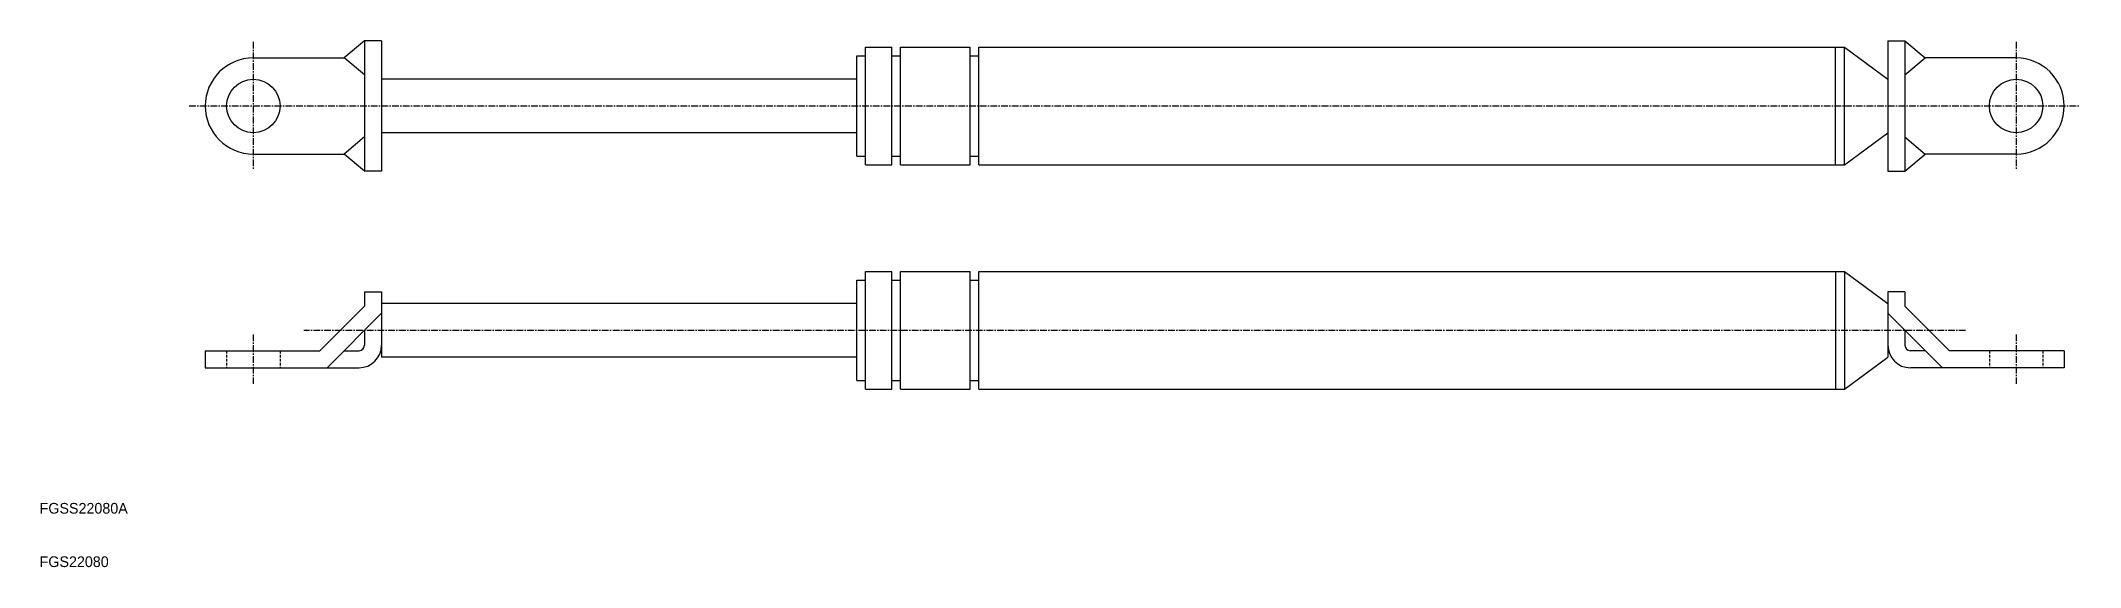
# Model space of a CAD drawing. Extents: x 10 to 392, y 10 to 108.
import ezdxf

# ---------------------------------------------------------------- set-up
doc = ezdxf.new("R2010")
doc.units = 0
doc.linetypes.add('CENTER', pattern=[2, 1.25, -0.25, 0.25, -0.25])
doc.linetypes.add('DASHED', pattern=[0.75, 0.5, -0.25])
doc.layers.get('0').update_dxf_attribs({"linetype": 'CONTINUOUS'})
doc.layers.add('CENTER', color=1, linetype='CENTER')

msp = doc.modelspace()

# ---------------------------------------------------------------- linework, layer by layer
at = {"color": 7, "linetype": 'CONTINUOUS'}
for p, q in [((70.8, 108.5), (67, 105.3)), ((70.8, 108.5), (70.8, 84.1)), ((74, 108.5), (70.8, 108.5)), ((74, 108.5), (74, 84.1)), ((164.63, 85.3), (164.63, 107.3)), ((164.63, 107.3), (169.52, 107.3)), ((169.52, 85.3), (169.52, 107.3)), ((171.15, 85.3), (171.15, 107.3)), ((171.15, 107.3), (184.19, 107.3)), ((184.19, 85.3), (184.19, 107.3)), ((185.82, 107.3), (347.85, 107.3)), ((185.82, 85.3), (185.82, 107.3)), ((346.22, 85.3), (346.22, 107.3)), ((347.85, 107.3), (356, 101.3)), ((347.85, 85.3), (347.85, 107.3)), ((356, 108.5), (356, 84.1)), ((356, 108.5), (359.2, 108.5)), ((359.2, 108.5), (359.2, 84.1)), ((359.2, 108.5), (363, 105.3)), ((50, 105.3), (67, 105.3)), ((70.8, 102.1), (67, 105.3)), ((163, 86.93), (163, 105.67)), ((163, 105.67), (164.63, 105.67)), ((169.52, 105.67), (171.15, 105.67)), ((184.19, 105.67), (185.82, 105.67)), ((359.2, 102.1), (363, 105.3)), ((380, 105.3), (363, 105.3)), ((163, 101.3), (74, 101.3)), ((70.8, 90.5), (67, 87.3)), ((163, 91.3), (74, 91.3)), ((347.85, 85.3), (356, 91.3)), ((359.2, 90.5), (363, 87.3)), ((50, 87.3), (67, 87.3)), ((70.8, 84.1), (67, 87.3)), ((74, 84.1), (70.8, 84.1)), ((163, 86.93), (164.63, 86.93)), ((164.63, 85.3), (169.52, 85.3)), ((169.52, 86.93), (171.15, 86.93)), ((171.15, 85.3), (184.19, 85.3)), ((184.19, 86.93), (185.82, 86.93)), ((185.82, 85.3), (347.85, 85.3)), ((356, 84.1), (359.2, 84.1)), ((359.2, 84.1), (363, 87.3)), ((380, 87.3), (363, 87.3)), ((164.63, 43.3), (164.63, 65.3)), ((164.63, 65.3), (169.52, 65.3)), ((169.52, 43.3), (169.52, 65.3)), ((171.15, 43.3), (171.15, 65.3)), ((171.15, 65.3), (184.19, 65.3)), ((184.19, 43.3), (184.19, 65.3)), ((185.82, 65.3), (347.85, 65.3)), ((185.82, 43.3), (185.82, 65.3)), ((346.22, 65.3), (346.22, 43.3)), ((347.85, 65.3), (347.85, 43.3)), ((347.85, 65.3), (356, 59.3)), ((70.8, 61.5), (70.8, 58.825483)), ((70.8, 61.5), (74, 61.5)), ((74, 61.5), (74, 49.3)), ((163, 44.93), (163, 63.67)), ((163, 63.67), (164.63, 63.67)), ((169.52, 63.67), (171.15, 63.67)), ((184.19, 63.67), (185.82, 63.67)), ((356, 61.5), (356, 49.3)), ((359.2, 61.5), (356, 61.5)), ((359.2, 61.5), (359.2, 58.825483)), ((70.8, 58.825483), (62.474517, 50.5)), ((74, 57.5), (63.8, 47.3)), ((163, 59.3), (74, 59.3)), ((356, 57.5), (366.2, 47.3)), ((359.2, 58.825483), (367.525483, 50.5)), ((70.8, 54.3), (70.8, 51.5)), ((359.2, 54.3), (359.2, 51.5)), ((41, 50.5), (62.474517, 50.5)), ((41, 50.5), (41, 47.3)), ((67, 50.5), (69.8, 50.5)), ((363, 50.5), (360.2, 50.5)), ((389, 50.5), (367.525483, 50.5)), ((389, 50.5), (389, 47.3)), ((41, 47.3), (69.8, 47.3)), ((163, 49.3), (74, 49.3)), ((347.85, 43.3), (356, 49.3)), ((389, 47.3), (360.2, 47.3)), ((163, 44.93), (164.63, 44.93)), ((164.63, 43.3), (169.52, 43.3)), ((169.52, 44.93), (171.15, 44.93)), ((171.15, 43.3), (184.19, 43.3)), ((184.19, 44.93), (185.82, 44.93)), ((185.82, 43.3), (347.85, 43.3))]:
    msp.add_line(p, q, dxfattribs=at)
at = {"color": 3, "linetype": 'DASHED'}
for p, q in [((45, 50.5), (45, 47.3)), ((55, 50.5), (55, 47.3)), ((375, 50.5), (375, 47.3)), ((385, 50.5), (385, 47.3))]:
    msp.add_line(p, q, dxfattribs=at)
at = {"color": 7, "linetype": 'CONTINUOUS'}
for centre in [(50, 96.3), (380, 96.3)]:
    msp.add_circle(centre, 5, dxfattribs=at)
for centre, radius, start, end in [((50, 96.3), 9, 90, 270), ((380, 96.3), 9, 270, 90), ((69.8, 51.5), 1, 270, 0), ((69.8, 51.5), 4.2, 270, 0), ((360.2, 51.5), 4.2, 180, 270), ((360.2, 51.5), 1, 180, 270)]:
    msp.add_arc(centre, radius, start, end, dxfattribs=at)
at = {"layer": 'CENTER', "color": 1, "linetype": 'CENTER'}
for p, q in [((50, 108.3), (50, 84.3)), ((380, 108.3), (380, 84.3)), ((38, 96.3), (392, 96.3)), ((50, 53.5), (50, 44.3)), ((370.525483, 54.3), (59.474517, 54.3)), ((380, 53.5), (380, 44.3))]:
    msp.add_line(p, q, dxfattribs=at)

# ---------------------------------------------------------------- texts
at = {"color": 7, "linetype": 'CONTINUOUS'}
for s, p in [('FGSS22080A', (10, 20)), ('FGS22080', (10, 10))]:
    msp.add_text(s, height=2, dxfattribs=at).set_placement(p)

doc.saveas('drawing.dxf')
